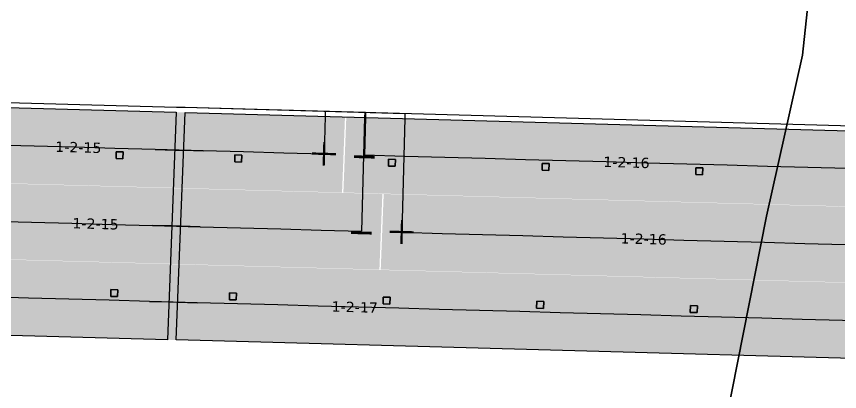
# Model space of a CAD drawing. Header units: metres. Extents: x 1477905 to 1478744, y 4202276 to 4202610.
# Drawn here: x 1478030.25 to 1478054.16, y 4202349.33 to 4202360.24 of the extents above; entities that cross this region are included whole.
import ezdxf

# ---------------------------------------------------------------- set-up
doc = ezdxf.new("R2010")
doc.units = ezdxf.units.M
doc.layers.add('Nouveau Terrain - CN - Courbes', color=22, linetype='Continuous', lineweight=0)
for name, color, linetype in [('PVcase DC Extensions', 170, 'Continuous'), ('PVcase Device Coloring', 7, 'Continuous'), ('PVcase Polarity Symbols', 7, 'Continuous'), ('PVcase Poles', 7, 'Continuous'), ('PVcase PV Modules (full frames)', 142, 'Continuous'), ('PVcase PV Modules (optimised)', 142, 'Continuous'), ('PVcase String Cables', 150, 'Continuous'), ('PVcase Stringing Numbers', 7, 'Continuous'), ('PVcase Strings', 92, 'Continuous')]:
    doc.layers.add(name, color=color, linetype=linetype)
doc.styles.get("Standard").update_dxf_attribs({"font": 'verdana.ttf'})
doc.styles.add('UBS-Style de texte', font='verdana.ttf')

# ---------------------------------------------------------------- blocks, each defined once
blk = doc.blocks.new('3P18@15DEG F FX ID2 PVBlock')
at = {"layer": 'PVcase PV Modules (optimised)', "color": 0}
blk.add_polyline3d([(0, 0, 1.773945735132677), (21.06698842950539, -0.5810537936249747, 1.773945735132684), (20.88445742833418, -7.198992669318526, 7.019385073192552e-15), (-0.182531001171211, -6.617938875693552, 0)], close=True, dxfattribs=at)

msp = doc.modelspace()

# ---------------------------------------------------------------- hatches: boundary and pattern name
at = {"layer": 'PVcase Device Coloring', "true_color": 0x00ff40, "transparency": 33554582}
for points in [[(1478024.388206095, 4202357.743883653), (1478024.302527335, 4202355.545030965), (1478039.709299507, 4202355.120092992), (1478039.794978267, 4202357.31894568)], [(1478039.833928316, 4202357.317871388), (1478039.748249556, 4202355.1190187), (1478056.110266493, 4202354.667733884), (1478056.195945253, 4202356.866586572)], [(1478024.303813081, 4202355.535332571), (1478024.218134321, 4202353.336479883), (1478040.794742275, 4202352.879276381), (1478040.880421035, 4202355.078129069)], [(1478040.919371084, 4202355.077054777), (1478040.833692324, 4202352.878202089), (1478056.024211619, 4202352.459228639), (1478056.109890379, 4202354.658081327)], [(1478024.219420066, 4202353.326781488), (1478024.133741306, 4202351.1279288), (1478055.938156745, 4202350.250723392), (1478056.023835505, 4202352.44957608)]]:
    msp.add_hatch(color=100, dxfattribs=at).paths.add_polyline_path(points, flags=0)

# ---------------------------------------------------------------- linework, layer by layer
at = {"layer": 'Nouveau Terrain - CN - Courbes', "linetype": 'Continuous', "lineweight": 35}
msp.add_polyline3d([(1478044.090862937, 4202298.053835236, 81), (1478041.311833349, 4202298.315256847, 81), (1478040.623947598, 4202299.057181331, 81), (1478040.255285739, 4202300.595081228, 81), (1478040.303314178, 4202310.158818599, 81), (1478041.949688266, 4202312.797466924, 81), (1478042.207864059, 4202314.260648191, 81), (1478042.14704016, 4202314.797855552, 81), (1478043.523729916, 4202319.967279267, 81), (1478047.381912519, 4202332.071458984, 81), (1478049.184722859, 4202339.973548325, 81), (1478052.04065157, 4202354.436121391, 81), (1478053.090249221, 4202359.115117491, 81), (1478055.453788183, 4202381.2985303, 81)], dxfattribs=at)
at = {"layer": 'PVcase DC Extensions'}
for points in [[(1478034.284703239, 4202356.370318023, 84.19938649958387), (1478034.851042388, 4202356.354697683, 84.17691486766292), (1478035.105098369, 4202356.347690503, 84.16631982539062), (1478035.671372165, 4202356.332071966, 84.14225638734408)], [(1478035.585317291, 4202354.123566721, 83.55061195254305), (1478035.019043495, 4202354.139185257, 83.57467539046475), (1478034.766649373, 4202354.146146602, 83.58520215317894), (1478034.200310224, 4202354.161766941, 83.60767378484923)], [(1478034.11591721, 4202351.953215858, 83.01596106987314), (1478034.682256358, 4202351.937595518, 82.99348943795219), (1478034.932988621, 4202351.93068001, 82.98303095528811), (1478035.499262417, 4202351.915061474, 82.95896751745964)]]:
    msp.add_polyline3d(points, dxfattribs=at)
at = {"layer": 'PVcase Poles'}
for points in [[(1478033.143709735, 4202356.105865067, 80.80670114121165), (1478033.149223887, 4202356.305789039, 80.80670114121165), (1478033.149223887, 4202356.305789039, 84.21864356373958), (1478033.143709735, 4202356.105865067, 84.16501158766032), (1478033.143709735, 4202356.105865067, 80.80670114121165), (1478033.343633706, 4202356.100350915, 80.80670114121165), (1478033.343633706, 4202356.100350915, 84.15707885352306), (1478033.143709735, 4202356.105865067, 84.16501158766032), (1478033.343633706, 4202356.100350915, 84.15707885352306), (1478033.349147858, 4202356.300274886, 84.21071082960232), (1478033.349147858, 4202356.300274886, 80.80670114121165), (1478033.343633706, 4202356.100350915, 80.80670114121165), (1478033.349147858, 4202356.300274886, 80.80670114121165), (1478033.149223887, 4202356.305789039, 80.80670114121165), (1478033.349147858, 4202356.300274886, 80.80670114121165), (1478033.349147858, 4202356.300274886, 84.21071082960232), (1478033.149223887, 4202356.305789039, 84.21864356373958)], [(1478036.592705551, 4202356.010737465, 80.66092079950594), (1478036.598219703, 4202356.210661436, 80.66092079950594), (1478036.598219703, 4202356.210661436, 84.0770628571137), (1478036.592705551, 4202356.010737465, 84.02342469153061), (1478036.592705551, 4202356.010737465, 80.66092079950594), (1478036.792629522, 4202356.005223312, 80.66092079950594), (1478036.792629522, 4202356.005223312, 84.01492905191165), (1478036.592705551, 4202356.010737465, 84.02342469153061), (1478036.792629522, 4202356.005223312, 84.01492905191165), (1478036.798143674, 4202356.205147284, 84.06856721749475), (1478036.798143674, 4202356.205147284, 80.66092079950594), (1478036.792629522, 4202356.005223312, 80.66092079950594), (1478036.798143674, 4202356.205147284, 80.66092079950594), (1478036.598219703, 4202356.210661436, 80.66092079950594), (1478036.798143674, 4202356.205147284, 80.66092079950594), (1478036.798143674, 4202356.205147284, 84.06856721749475), (1478036.598219703, 4202356.210661436, 84.0770628571137)], [(1478041.055981733, 4202355.887634746, 80.47227161914645), (1478041.061495885, 4202356.087558717, 80.47227161914645), (1478041.061495885, 4202356.087558717, 83.88739882783923), (1478041.055981733, 4202355.887634746, 83.83376066225614), (1478041.055981733, 4202355.887634746, 80.47227161914645), (1478041.255905703, 4202355.882120593, 80.47227161914645), (1478041.255905703, 4202355.882120593, 83.82526502263718), (1478041.055981733, 4202355.887634746, 83.83376066225614), (1478041.255905703, 4202355.882120593, 83.82526502263718), (1478041.261419856, 4202356.082044565, 83.87890318822028), (1478041.261419856, 4202356.082044565, 80.47227161914645), (1478041.255905703, 4202355.882120593, 80.47227161914645), (1478041.261419856, 4202356.082044565, 80.47227161914645), (1478041.061495885, 4202356.087558717, 80.47227161914645), (1478041.261419856, 4202356.082044565, 80.47227161914645), (1478041.261419856, 4202356.082044565, 83.87890318822028), (1478041.061495885, 4202356.087558717, 83.88739882783923)], [(1478045.519257915, 4202355.764532026, 80.28334441743903), (1478045.524772067, 4202355.964455998, 80.28334441743903), (1478045.524772067, 4202355.964455998, 83.69773479830583), (1478045.519257915, 4202355.764532026, 83.64409663272274), (1478045.519257915, 4202355.764532026, 80.28334441743903), (1478045.719181885, 4202355.759017874, 80.28334441743903), (1478045.719181885, 4202355.759017874, 83.63560099310378), (1478045.519257915, 4202355.764532026, 83.64409663272274), (1478045.719181885, 4202355.759017874, 83.63560099310378), (1478045.724696038, 4202355.958941845, 83.68923915868687), (1478045.724696038, 4202355.958941845, 80.28334441743903), (1478045.719181885, 4202355.759017874, 80.28334441743903), (1478045.724696038, 4202355.958941845, 80.28334441743903), (1478045.524772067, 4202355.964455998, 80.28334441743903), (1478045.724696038, 4202355.958941845, 80.28334441743903), (1478045.724696038, 4202355.958941845, 83.68923915868687), (1478045.524772067, 4202355.964455998, 83.69773479830583)], [(1478049.982534097, 4202355.641429308, 80.09441445635304), (1478049.988048249, 4202355.84135328, 80.09441445635304), (1478049.988048249, 4202355.84135328, 83.50807076928214), (1478049.982534097, 4202355.641429308, 83.45443260369905), (1478049.982534097, 4202355.641429308, 80.09441445635304), (1478050.182458067, 4202355.635915156, 80.09441445635304), (1478050.182458067, 4202355.635915156, 83.44593696408009), (1478049.982534097, 4202355.641429308, 83.45443260369905), (1478050.182458067, 4202355.635915156, 83.44593696408009), (1478050.18797222, 4202355.835839127, 83.49957512966319), (1478050.18797222, 4202355.835839127, 80.09441445635304), (1478050.182458067, 4202355.635915156, 80.09441445635304), (1478050.18797222, 4202355.835839127, 80.09441445635304), (1478049.988048249, 4202355.84135328, 80.09441445635304), (1478050.18797222, 4202355.835839127, 80.09441445635304), (1478050.18797222, 4202355.835839127, 83.49957512966319), (1478049.988048249, 4202355.84135328, 83.50807076928214)], [(1478032.990544796, 4202352.097564203, 80.7762368964051), (1478032.996058948, 4202352.297488174, 80.7762368964051), (1478032.996058948, 4202352.297488174, 83.1447437542516), (1478032.990544796, 4202352.097564203, 83.09111177817233), (1478032.990544796, 4202352.097564203, 80.7762368964051), (1478033.190468766, 4202352.09205005, 80.7762368964051), (1478033.190468766, 4202352.09205005, 83.08317904403508), (1478032.990544796, 4202352.097564203, 83.09111177817233), (1478033.190468766, 4202352.09205005, 83.08317904403508), (1478033.195982919, 4202352.291974022, 83.13681102011435), (1478033.195982919, 4202352.291974022, 80.7762368964051), (1478033.190468766, 4202352.09205005, 80.7762368964051), (1478033.195982919, 4202352.291974022, 80.7762368964051), (1478032.996058948, 4202352.297488174, 80.7762368964051), (1478033.195982919, 4202352.291974022, 80.7762368964051), (1478033.195982919, 4202352.291974022, 83.13681102011435), (1478032.996058948, 4202352.297488174, 83.1447437542516)], [(1478036.436524502, 4202352.002519788, 80.631479709465), (1478036.442038654, 4202352.20244376, 80.631479709465), (1478036.442038654, 4202352.20244376, 83.0032869688744), (1478036.436524502, 4202352.002519788, 82.94964880329131), (1478036.436524502, 4202352.002519788, 80.631479709465), (1478036.636448473, 4202351.997005636, 80.631479709465), (1478036.636448473, 4202351.997005636, 82.94115316367235), (1478036.436524502, 4202352.002519788, 82.94964880329131), (1478036.636448473, 4202351.997005636, 82.94115316367235), (1478036.641962625, 4202352.196929608, 82.99479132925545), (1478036.641962625, 4202352.196929608, 80.631479709465), (1478036.636448473, 4202351.997005636, 80.631479709465), (1478036.641962625, 4202352.196929608, 80.631479709465), (1478036.442038654, 4202352.20244376, 80.631479709465), (1478036.641962625, 4202352.196929608, 80.631479709465), (1478036.641962625, 4202352.196929608, 82.99479132925545), (1478036.442038654, 4202352.20244376, 83.0032869688744)], [(1478040.899800684, 4202351.879417069, 80.4439135978435), (1478040.905314836, 4202352.079341041, 80.4439135978435), (1478040.905314836, 4202352.079341041, 82.81362293960811), (1478040.899800684, 4202351.879417069, 82.75998477402501), (1478040.899800684, 4202351.879417069, 80.4439135978435), (1478041.099724654, 4202351.873902917, 80.4439135978435), (1478041.099724654, 4202351.873902917, 82.75148913440606), (1478040.899800684, 4202351.879417069, 82.75998477402501), (1478041.099724654, 4202351.873902917, 82.75148913440606), (1478041.105238807, 4202352.073826889, 82.80512729998915), (1478041.105238807, 4202352.073826889, 80.4439135978435), (1478041.099724654, 4202351.873902917, 80.4439135978435), (1478041.105238807, 4202352.073826889, 80.4439135978435), (1478040.905314836, 4202352.079341041, 80.4439135978435), (1478041.105238807, 4202352.073826889, 80.4439135978435), (1478041.105238807, 4202352.073826889, 82.80512729998915), (1478040.905314836, 4202352.079341041, 82.81362293960811)], [(1478045.363076866, 4202351.756314349, 80.25513284656601), (1478045.368591018, 4202351.956238321, 80.25513284656601), (1478045.368591018, 4202351.956238321, 82.6239589100747), (1478045.363076866, 4202351.756314349, 82.57032074449161), (1478045.363076866, 4202351.756314349, 80.25513284656601), (1478045.563000836, 4202351.750800197, 80.25513284656601), (1478045.563000836, 4202351.750800197, 82.56182510487265), (1478045.363076866, 4202351.756314349, 82.57032074449161), (1478045.563000836, 4202351.750800197, 82.56182510487265), (1478045.568514989, 4202351.950724169, 82.61546327045575), (1478045.568514989, 4202351.950724169, 80.25513284656601), (1478045.563000836, 4202351.750800197, 80.25513284656601), (1478045.568514989, 4202351.950724169, 80.25513284656601), (1478045.368591018, 4202351.956238321, 80.25513284656601), (1478045.568514989, 4202351.950724169, 80.25513284656601), (1478045.568514989, 4202351.950724169, 82.61546327045575), (1478045.368591018, 4202351.956238321, 82.6239589100747)], [(1478049.826353048, 4202351.633211631, 80.06635209531377), (1478049.8318672, 4202351.833135603, 80.06635209531377), (1478049.8318672, 4202351.833135603, 82.43429488105102), (1478049.826353048, 4202351.633211631, 82.38065671546792), (1478049.826353048, 4202351.633211631, 80.06635209531377), (1478050.026277018, 4202351.627697479, 80.06635209531377), (1478050.026277018, 4202351.627697479, 82.37216107584895), (1478049.826353048, 4202351.633211631, 82.38065671546792), (1478050.026277018, 4202351.627697479, 82.37216107584895), (1478050.031791171, 4202351.827621451, 82.42579924143206), (1478050.031791171, 4202351.827621451, 80.06635209531377), (1478050.026277018, 4202351.627697479, 80.06635209531377), (1478050.031791171, 4202351.827621451, 80.06635209531377), (1478049.8318672, 4202351.833135603, 80.06635209531377), (1478050.031791171, 4202351.827621451, 80.06635209531377), (1478050.031791171, 4202351.827621451, 82.42579924143206), (1478049.8318672, 4202351.833135603, 82.43429488105102)]]:
    msp.add_polyline3d(points, dxfattribs=at)
at = {"layer": 'PVcase String Cables'}
for points in [[(1477997.670851238, 4202369.059497568, 85.7926537402864), (1477997.247055097, 4202369.071186393, 85.8036559926895), (1477997.247055097, 4202369.071186393, 82.22257085902514), (1477997.213995909, 4202369.072098207, 82.22332887050771), (1477995.827180496, 4202366.50318357, 82.27739751497597), (1477994.440365082, 4202363.934268932, 82.33013348629078), (1477993.053549669, 4202361.365354294, 82.3828694576056), (1477991.666734256, 4202358.796439657, 82.4235575767604), (1477992.522714274, 4202358.772830661, 82.39233311207938), (1477992.522714274, 4202358.772830661, 85.94219547444445), (1478013.58041419, 4202358.192033058, 85.31643724357349), (1478013.84834581, 4202358.18464317, 85.30673324761095), (1478034.898782403, 4202357.604045898, 84.47147814652456), (1478035.153778476, 4202357.597012788, 84.46084911349377), (1478039.220333767, 4202357.484852126, 84.28804348141163), (1478039.216198153, 4202357.334909156, 84.28797102374007), (1478039.18586509, 4202356.235137872, 83.99291028781236)], [(1477997.670851238, 4202369.059497568, 85.7926537402864), (1477997.247055097, 4202369.071186393, 85.8036559926895), (1477997.247055097, 4202369.071186393, 82.22257085902514), (1477997.213995909, 4202369.072098207, 82.22332887050771), (1477995.827180496, 4202366.50318357, 82.27739751497597), (1477994.440365082, 4202363.934268932, 82.33013348629078), (1477993.053549669, 4202361.365354294, 82.3828694576056), (1477991.666734256, 4202358.796439657, 82.4235575767604), (1477992.522714274, 4202358.772830661, 82.39233311207938), (1477992.522714274, 4202358.772830661, 85.94219547444445), (1478013.58041419, 4202358.192033058, 85.31643724357349), (1478013.84834581, 4202358.18464317, 85.30673324761095), (1478034.898782403, 4202357.604045898, 84.47147814652456), (1478035.153778476, 4202357.597012788, 84.46084911349377), (1478040.366708973, 4202357.45323367, 84.23932900985044), (1478040.362573359, 4202357.303290699, 84.23925655217732), (1478040.271307859, 4202353.994321262, 83.35148381977841)], [(1477997.670851238, 4202369.059497568, 85.7926537402864), (1477997.247055097, 4202369.071186393, 85.8036559926895), (1477997.247055097, 4202369.071186393, 82.22257085902514), (1477997.213995909, 4202369.072098207, 82.22332887050771), (1477995.827180495, 4202366.503183569, 82.27739751498603), (1477994.440365082, 4202363.934268931, 82.33013348630084), (1477993.053549669, 4202361.365354294, 82.3828694576134), (1477991.666734255, 4202358.796439656, 82.42355757677355), (1477992.522714274, 4202358.77283066, 82.39233311207558), (1477992.522714274, 4202358.77283066, 85.94219547444348), (1478013.58041419, 4202358.192033058, 85.31643724357349), (1478013.84834581, 4202358.18464317, 85.30673324761095), (1478034.898782403, 4202357.604045899, 84.47147814652595), (1478035.153778476, 4202357.597012789, 84.46084911349531), (1478041.538206615, 4202357.420922305, 84.18954697666045), (1478041.534071001, 4202357.270979334, 84.18947451898589), (1478041.4428055, 4202353.962009897, 83.30170178658697)], [(1477997.670851238, 4202369.059497568, 85.7926537402864), (1477997.247055097, 4202369.071186393, 85.8036559926895), (1477997.247055097, 4202369.071186393, 82.22257085902514), (1477997.213995909, 4202369.072098207, 82.22332887050771), (1477995.827180496, 4202366.50318357, 82.27739751496817), (1477994.440365083, 4202363.934268932, 82.33013348628296), (1477993.053549669, 4202361.365354294, 82.38286945759778), (1477991.666734256, 4202358.796439657, 82.42355757674348), (1477992.522714274, 4202358.772830661, 82.39233311207938), (1477992.522714274, 4202358.772830661, 85.94219547444445), (1478013.580414191, 4202358.192033058, 85.31643724356657), (1478013.84834581, 4202358.18464317, 85.30673324761095), (1478034.898782403, 4202357.604045899, 84.47147814652595), (1478035.153778476, 4202357.597012789, 84.46084911349531), (1478040.391831409, 4202357.452540762, 84.23826144822175), (1478040.387695795, 4202357.302597791, 84.23818899054864), (1478040.357362732, 4202356.202826507, 83.94312825462093)], [(1477997.670851238, 4202369.059497568, 85.7926537402864), (1477997.247055097, 4202369.071186393, 85.8036559926895), (1477997.247055097, 4202369.071186393, 82.22257085902514), (1477997.213995909, 4202369.072098207, 82.22332887050771), (1477995.827180496, 4202366.503183569, 82.27739751497823), (1477994.440365082, 4202363.934268931, 82.33013348630084), (1477993.053549669, 4202361.365354294, 82.3828694576134), (1477991.666734255, 4202358.796439656, 82.42355757676506), (1477992.522714274, 4202358.77283066, 82.39233311207558), (1477992.522714274, 4202358.77283066, 85.94219547444348), (1478013.580414191, 4202358.19203306, 85.31643724356854), (1478013.848345811, 4202358.184643172, 85.30673324760454), (1478034.898782403, 4202357.604045902, 84.47147814653161), (1478035.153778476, 4202357.597012793, 84.46084911350147), (1478055.571055882, 4202357.033878842, 83.59323013996645), (1478055.566920268, 4202356.883935864, 83.59315768229101), (1478055.414722329, 4202351.365768272, 82.11267295323138)]]:
    msp.add_polyline3d(points, dxfattribs=at)
at = {"layer": 'PVcase Strings'}
for points in [[(1478039.18586509, 4202356.235137872), (1478038.014367449, 4202356.267449236), (1478036.842869807, 4202356.299760601), (1478035.671372165, 4202356.332071966), (1478034.284703239, 4202356.370318023), (1478033.113070398, 4202356.402633116), (1478031.941437557, 4202356.43494821), (1478030.769804716, 4202356.467263304), (1478029.598171875, 4202356.499578397)], [(1478054.415334434, 4202355.815090129), (1478053.243836793, 4202355.847401494), (1478052.072339151, 4202355.879712859), (1478050.900841509, 4202355.912024224), (1478049.729343867, 4202355.944335589), (1478048.557846225, 4202355.976646953), (1478047.386348584, 4202356.008958318), (1478046.214850942, 4202356.041269683), (1478045.0433533, 4202356.073581048), (1478043.871855658, 4202356.105892413), (1478042.700358016, 4202356.138203777), (1478041.528860374, 4202356.170515142), (1478040.357362732, 4202356.202826507)], [(1478029.513778861, 4202354.291027315), (1478030.685411702, 4202354.258712222), (1478031.857044543, 4202354.226397128), (1478033.028677384, 4202354.194082034), (1478034.200310224, 4202354.161766941), (1478035.585317291, 4202354.123566721), (1478036.756814933, 4202354.091255356), (1478037.928312575, 4202354.058943991), (1478039.099810217, 4202354.026632627), (1478040.271307859, 4202353.994321262)], [(1478041.4428055, 4202353.962009897), (1478042.614303143, 4202353.929698532), (1478043.785800784, 4202353.897387167), (1478044.957298426, 4202353.865075802), (1478046.128796068, 4202353.832764437), (1478047.30029371, 4202353.800453072), (1478048.471791352, 4202353.768141707), (1478049.643288994, 4202353.735830343), (1478050.814786635, 4202353.703518978), (1478051.986284277, 4202353.671207613), (1478053.157781919, 4202353.638896248), (1478054.329279561, 4202353.606584883)], [(1478055.414722329, 4202351.365768272), (1478054.243224687, 4202351.398079637), (1478053.071727045, 4202351.430391002), (1478051.900229403, 4202351.462702367), (1478050.728731761, 4202351.495013732), (1478049.55723412, 4202351.527325097), (1478048.385736478, 4202351.559636461), (1478047.214238836, 4202351.591947826), (1478046.042741194, 4202351.624259191), (1478044.871243552, 4202351.656570556), (1478043.69974591, 4202351.688881921), (1478042.528248269, 4202351.721193285), (1478041.356750627, 4202351.75350465), (1478040.185252985, 4202351.785816015), (1478039.013755343, 4202351.81812738), (1478037.842257701, 4202351.850438744), (1478036.670760059, 4202351.882750109), (1478035.499262417, 4202351.915061474), (1478034.11591721, 4202351.953215858), (1478032.944284369, 4202351.985530951), (1478031.772651528, 4202352.017846045), (1478030.601018687, 4202352.050161139), (1478029.429385846, 4202352.082476232)]]:
    msp.add_lwpolyline(points, dxfattribs=at)

# ---------------------------------------------------------------- block references
at = {"layer": 'PVcase PV Modules (full frames)', "extrusion": (0.03961744163458077, -0.00109269840976647, 0.9992143235204929), "rotation": 271.5798884593579}
msp.add_blockref('3P18@15DEG F FX ID2 PVBlock', (4241510.493232584, -1360516.621923072, 54046.68296720055), dxfattribs=at)
at = {"layer": 'PVcase PV Modules (full frames)', "extrusion": (0.04242379263987073, -0.001170101067641537, 0.9990990204587035), "rotation": 271.5798884593579}
msp.add_blockref('3P18@15DEG F FX ID2 PVBlock', (4241510.493232584, -1360380.717080172, 57869.2845009502), dxfattribs=at)

# ---------------------------------------------------------------- texts
at = {"layer": 'PVcase Polarity Symbols', "color": 1, "char_height": 0.7000000000000001, "attachment_point": 5, "rotation": 358.42011154064215}
for insert in [(1478039.18586509, 4202356.235137872), (1478041.4428055, 4202353.962009897)]:
    msp.add_mtext('＋', dxfattribs=dict(at, insert=insert))
at = {"layer": 'PVcase Polarity Symbols', "color": 7, "char_height": 0.7000000000000001, "attachment_point": 5, "rotation": 358.42011154064215}
for insert in [(1478040.357362732, 4202356.202826507), (1478040.271307859, 4202353.994321262)]:
    msp.add_mtext('−', dxfattribs=dict(at, insert=insert))
at = {"layer": 'PVcase Stringing Numbers', "color": 18, "true_color": 0x000000, "char_height": 0.3, "attachment_point": 5, "rotation": 358.42011154064215, "style": 'UBS-Style de texte', "bg_fill": 1, "box_fill_scale": 1.5, "bg_fill_color": 7, "bg_fill_true_color": 16777215, "bg_fill_transparency": 0}
for s, insert in [('1-2-15', (1478032.048752801, 4202356.431988322)), ('1-2-16', (1478047.972097404, 4202355.992802637)), ('1-2-15', (1478032.549277678, 4202354.207304476)), ('1-2-16', (1478048.471791352, 4202353.768141707)), ('1-2-17', (1478040.078788406, 4202351.78875244))]:
    msp.add_mtext(s, dxfattribs=dict(at, insert=insert))

doc.saveas('drawing.dxf')
